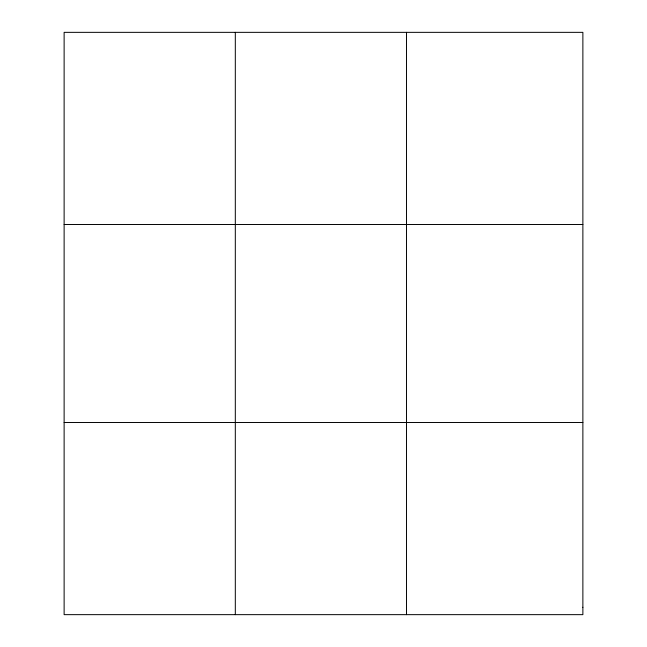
<?xml version="1.0" encoding="UTF-8"?>
<svg xmlns="http://www.w3.org/2000/svg" width="647" height="647" viewBox="0 0 647 647"><rect width="100%" height="100%" fill="white"/><g stroke="black" fill="none" stroke-linecap="round" stroke-linejoin="round"><path stroke-width="0.97" d="M235.314 614.65L235.314 32.35M406.502 614.65L406.502 32.35M64.126 224.509L582.874 224.509M64.126 422.491L582.874 422.491M582.874 607.258L582.874 614.65L64.126 614.65L64.126 32.35L582.874 32.35L582.874 607.258"/></g></svg>
